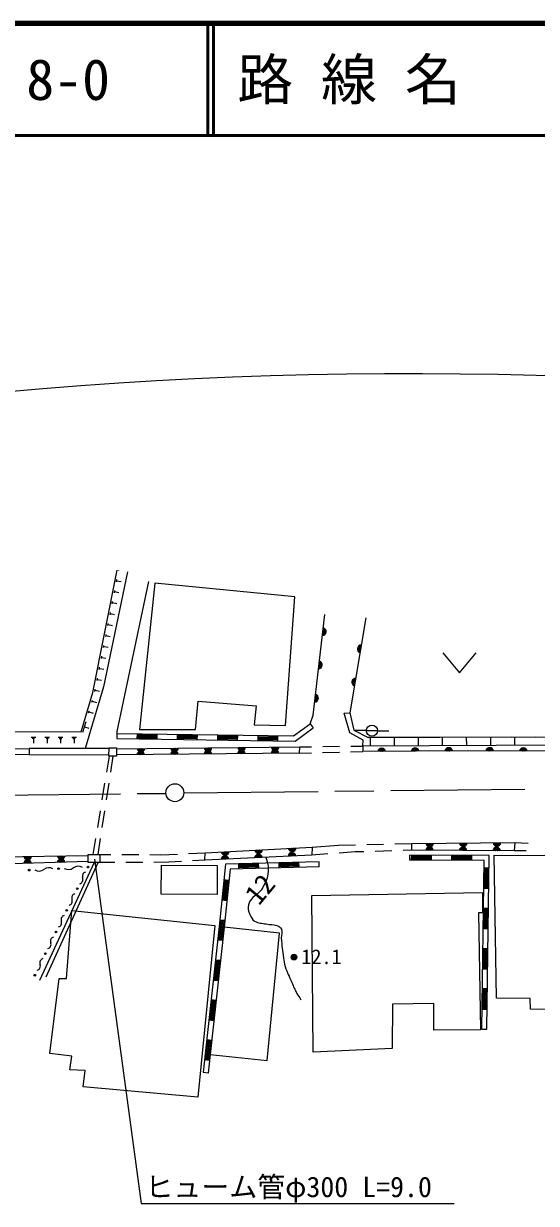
# Model space of a CAD drawing. Units: millimetres, scale not verified. Extents: x 40000 to 680000, y 20000 to 380000.
# Drawn here: x 161280 to 207128, y 274420 to 380000 of the extents above; entities that cross this region are included whole.
import ezdxf
from ezdxf.enums import TextEntityAlignment as Align

# ---------------------------------------------------------------- set-up
doc = ezdxf.new("R2010")
doc.units = ezdxf.units.MM
doc.header["$LTSCALE"] = 1000
doc.linetypes.add('CHAIN', pattern=[18.5, 12, -1.5, 3.5, -1.5])
for name, color, linetype, lineweight in [('M-BGD', 7, 'Continuous', 13), ('M-BMK', 2, 'CHAIN', 13), ('M-BMK-SRVR', 3, 'Continuous', 13), ('M-STR-HTXT', 7, 'Continuous', 13), ('M-TTL', 2, 'Continuous', 140), ('M-TTL-LINE', 7, 'Continuous', 50)]:
    doc.layers.add(name, color=color, linetype=linetype, lineweight=lineweight)
doc.layers.add('M-TTL-TXT', color=7, linetype='Continuous')
doc.styles.add('ＭＳ ゴシック', font='')
doc.styles.get('ＭＳ ゴシック').set_extended_font_data('MS Gothic')

msp = doc.modelspace()

# ---------------------------------------------------------------- linework, layer by layer
at = {"layer": 'M-BGD'}
for p, q in [((169780, 331029), (169787, 331063)), ((169587, 330048), (169625, 330244)), ((169606, 330146), (169998, 330069)), ((185531, 328690), (173013, 329926)), ((169393, 329067), (169432, 329263)), ((169412, 329165), (169805, 329088)), ((169005, 327105), (169044, 327301)), ((169199, 328086), (169238, 328282)), ((169218, 328184), (169611, 328107)), ((168811, 326124), (168850, 326320)), ((169025, 327203), (169417, 327126)), ((191887, 326808), (190459, 318314)), ((168618, 325143), (168656, 325339)), ((168637, 325241), (169030, 325164)), ((168831, 326222), (169223, 326145)), ((168424, 324162), (168463, 324358)), ((168443, 324260), (168836, 324183)), ((168230, 323181), (168269, 323377)), ((168250, 323279), (168642, 323201)), ((198752, 323705), (200252, 321905)), ((200252, 321905), (201752, 323705)), ((168036, 322200), (168075, 322396)), ((168056, 322298), (168448, 322220)), ((167843, 321219), (167881, 321415)), ((167862, 321317), (168254, 321239)), ((167649, 320238), (167688, 320434)), ((167668, 320336), (168061, 320258)), ((167378, 319276), (167435, 319467)), ((167406, 319372), (167790, 319258)), ((167093, 318317), (167150, 318509)), ((167122, 318413), (167505, 318299)), ((190459, 318314), (190814, 316766)), ((166582, 316591), (166866, 317550)), ((166724, 317071), (167107, 316957)), ((185421, 316249), (186910, 317338)), ((185565, 315797), (187175, 316975)), ((186910, 317338), (187175, 316975)), ((190814, 316766), (192095, 316125)), ((191922, 316732), (190922, 316745)), ((149058, 316706), (166437, 316634)), ((161944, 316153), (162376, 316151)), ((162051, 316044), (162268, 316043)), ((162160, 316044), (162158, 315611)), ((163176, 316148), (163609, 316146)), ((163284, 316039), (163500, 316038)), ((163392, 316039), (163390, 315606)), ((164361, 316143), (164794, 316141)), ((164469, 316034), (164685, 316033)), ((164577, 316034), (164575, 315601)), ((165578, 316138), (166011, 316136)), ((165686, 316029), (165902, 316028)), ((165794, 316029), (165792, 315596)), ((169620, 316484), (169613, 316034)), ((169613, 316034), (185565, 315797)), ((169620, 316484), (185421, 316249)), ((171420, 316457), (171413, 316007)), ((171414, 316097), (173214, 316071)), ((171416, 316187), (173216, 316160)), ((171417, 316277), (173217, 316250)), ((171418, 316367), (173218, 316340)), ((173213, 315981), (173220, 316430)), ((175019, 316404), (175013, 315954)), ((175014, 316044), (176814, 316017)), ((175015, 316134), (176815, 316107)), ((175017, 316224), (176816, 316197)), ((175018, 316314), (176818, 316287)), ((176812, 315927), (176819, 316377)), ((178619, 316350), (178612, 315900)), ((178614, 315990), (180413, 315964)), ((178615, 316080), (180415, 316054)), ((178616, 316170), (180416, 316144)), ((178618, 316260), (180417, 316234)), ((180412, 315874), (180419, 316324)), ((182219, 316297), (182212, 315847)), ((182213, 315937), (184013, 315910)), ((182215, 316027), (184014, 316000)), ((182216, 316117), (184016, 316090)), ((182217, 316207), (184017, 316180)), ((184012, 315820), (184018, 316270)), ((191602, 315349), (191646, 315886)), ((191922, 316725), (192922, 316725)), ((207083, 316158), (192079, 316101)), ((192295, 315352), (192292, 316102)), ((192922, 316716), (193922, 316697)), ((193367, 316106), (193367, 316131)), ((194445, 315360), (194442, 316110)), ((195517, 316114), (195517, 316140)), ((196595, 315368), (196592, 316118)), ((197667, 316122), (197667, 316149)), ((198745, 315377), (198742, 316127)), ((199817, 316131), (199817, 316157)), ((200895, 315385), (200892, 316135)), ((201967, 316139), (201967, 316166)), ((203045, 315393), (203042, 316143)), ((204117, 316147), (204117, 316175)), ((205195, 315401), (205192, 316151)), ((206267, 316155), (206267, 316166)), ((168916, 315117), (161784, 315143)), ((185916, 314722), (169584, 314550)), ((169589, 315114), (185959, 315277)), ((185959, 315277), (185916, 314722)), ((185916, 314722), (187014, 314747)), ((185959, 315277), (187031, 315291)), ((188014, 314771), (189513, 314806)), ((188031, 315304), (189530, 315323)), ((190513, 314829), (191611, 314854)), ((190530, 315336), (191602, 315349)), ((211645, 315426), (191602, 315349)), ((191602, 315349), (191611, 314854)), ((161773, 314590), (168910, 314576)), ((168713, 313009), (168948, 314455)), ((169266, 314452), (169045, 313011)), ((168311, 310542), (168552, 312022)), ((168893, 312022), (168666, 310540)), ((167909, 308074), (168150, 309555)), ((168514, 309551), (168287, 308069)), ((167512, 305641), (167748, 307087)), ((168136, 307080), (167915, 305639)), ((187079, 306309), (189421, 306483)), ((189421, 306483), (190962, 306517)), ((191962, 306539), (193461, 306572)), ((194461, 306594), (196002, 306628)), ((205197, 306713), (206398, 306671)), ((168086, 305638), (169068, 305636)), ((170068, 305634), (171568, 305631)), ((172568, 305629), (173549, 305627)), ((173549, 305627), (175033, 305687)), ((176032, 305727), (177515, 305787)), ((177496, 305132), (176381, 305067)), ((188492, 305700), (187060, 305597)), ((190920, 305874), (189489, 305772)), ((191705, 305896), (190920, 305874)), ((194204, 305966), (192705, 305924)), ((195988, 306016), (195204, 305994)), ((195823, 305130), (195825, 305580)), ((202460, 305101), (195823, 305130)), ((202917, 305549), (195825, 305580)), ((195947, 305579), (195946, 305129)), ((197746, 305301), (195946, 305309)), ((197746, 305211), (195946, 305219)), ((197747, 305481), (195947, 305489)), ((197747, 305391), (195947, 305399)), ((197745, 305121), (197747, 305571)), ((199547, 305564), (199545, 305114)), ((201346, 305286), (199546, 305294)), ((201346, 305196), (199546, 305204)), ((201347, 305466), (199547, 305474)), ((201347, 305376), (199547, 305384)), ((201345, 305106), (201347, 305556)), ((202687, 290011), (202917, 305549)), ((206221, 305971), (205154, 305973)), ((167594, 304924), (162704, 294370)), ((163290, 294705), (167946, 304922)), ((169426, 304926), (168083, 304922)), ((171926, 304936), (170426, 304930)), ((174268, 304944), (172926, 304939)), ((175383, 305009), (174268, 304944)), ((179326, 304782), (178779, 299185)), ((179735, 304342), (179226, 299138)), ((187694, 304991), (179326, 304782)), ((187705, 304541), (179735, 304342)), ((180496, 304811), (180508, 304361)), ((182298, 304766), (180499, 304721)), ((182300, 304676), (180501, 304631)), ((182303, 304586), (180503, 304541)), ((182305, 304496), (180505, 304451)), ((182307, 304406), (182296, 304856)), ((184095, 304901), (184107, 304451)), ((185897, 304856), (184098, 304811)), ((185899, 304766), (184100, 304721)), ((185902, 304676), (184102, 304631)), ((185904, 304586), (184104, 304541)), ((185906, 304496), (185895, 304946)), ((187705, 304541), (187694, 304991)), ((202237, 290017), (202460, 305101)), ((202900, 304409), (202450, 304416)), ((202513, 302615), (202540, 304414)), ((202603, 302613), (202630, 304413)), ((202693, 302612), (202720, 304412)), ((202783, 302611), (202810, 304410)), ((179277, 303354), (179102, 301563)), ((179635, 303319), (179187, 303363)), ((179367, 303346), (179191, 301554)), ((179456, 303337), (179281, 301545)), ((179546, 303328), (179371, 301537)), ((202423, 302616), (202873, 302609)), ((179012, 301572), (179460, 301528)), ((202847, 300809), (202397, 300816)), ((202460, 299015), (202487, 300815)), ((202550, 299014), (202577, 300813)), ((202640, 299012), (202667, 300812)), ((202730, 299011), (202757, 300811)), ((178779, 299185), (177518, 287810)), ((179226, 299138), (177966, 287760)), ((178868, 299176), (178736, 297980)), ((178825, 297970), (178958, 299166)), ((179285, 299736), (178837, 299780)), ((178868, 299176), (178927, 299771)), ((179047, 299157), (178915, 297961)), ((179016, 299763), (178958, 299166)), ((179004, 297951), (179137, 299148)), ((179047, 299157), (179106, 299754)), ((179195, 299745), (179137, 299148)), ((202370, 299016), (202820, 299010)), ((179094, 297941), (178646, 297990)), ((202793, 297210), (202343, 297217)), ((202407, 295415), (202433, 297215)), ((202497, 295414), (202523, 297214)), ((202587, 295413), (202613, 297213)), ((202677, 295411), (202703, 297211)), ((178538, 296191), (178339, 294402)), ((178627, 296181), (178429, 294392)), ((178895, 296152), (178448, 296201)), ((178716, 296172), (178518, 294382)), ((178806, 296162), (178608, 294373)), ((202317, 295417), (202767, 295410)), ((178250, 294412), (178697, 294363)), ((202740, 293610), (202290, 293617)), ((202354, 291816), (202380, 293616)), ((202444, 291814), (202470, 293614)), ((202534, 291813), (202560, 293613)), ((202624, 291812), (202650, 293612)), ((178141, 292613), (177943, 290824)), ((178231, 292603), (178032, 290814)), ((178499, 292574), (178052, 292623)), ((178320, 292593), (178122, 290804)), ((178409, 292583), (178211, 290794)), ((202264, 291817), (202714, 291810)), ((177853, 290834), (178301, 290785)), ((202237, 290017), (202687, 290011)), ((177608, 287800), (177745, 289035)), ((178102, 288995), (177655, 289045)), ((177834, 289025), (177697, 287790)), ((177787, 287780), (177924, 289015)), ((178013, 289005), (177876, 287770)), ((177518, 287810), (177331, 286130)), ((177904, 287206), (177457, 287256)), ((177608, 287800), (177546, 287246)), ((177636, 287236), (177697, 287790)), ((177787, 287780), (177725, 287226)), ((177966, 287760), (177778, 286080)), ((177814, 287216), (177876, 287770)), ((177778, 286080), (177331, 286130))]:
    msp.add_line(p, q, dxfattribs=at)
for points in [[(166437, 316634), (167474, 320128), (169639, 331092)], [(170579, 330932), (168420, 320657), (166785, 315124)], [(172441, 330085), (169626, 316652), (169604, 316019)], [(173013, 329926), (171646, 316837), (176641, 316837), (176895, 319377), (182060, 318954), (181890, 317260), (184684, 317176), (185531, 328690)], [(186910, 317338), (187163, 318099), (188207, 327117)], [(191646, 315886), (190436, 316526), (189938, 318277), (190459, 318314)], [(192095, 316125), (204936, 316179), (211645, 316115)], [(145297, 314336), (150397, 314900), (161784, 315143)], [(161784, 315143), (161773, 314590), (153942, 314461), (150224, 314076), (145374, 313481)], [(264542, 310241), (264502, 309860), (256075, 310881), (251556, 311363), (245803, 311890), (238198, 312690), (223723, 314067), (218114, 314644), (214810, 314911), (210936, 314879), (200977, 314911), (191611, 314854)], [(167049, 305010), (159210, 304781), (159218, 305427), (167052, 305566)]]:
    msp.add_lwpolyline(points, dxfattribs=at)
for points in [[(168916, 315199), (169590, 315193), (169583, 314449), (168909, 314455)], [(187060, 305597), (177496, 305132), (177515, 305787), (187079, 306309)], [(205154, 305973), (195988, 306016), (196002, 306628), (205197, 306713)], [(167052, 305643), (168086, 305638), (168083, 304922), (167049, 304926)], [(203367, 305596), (210435, 305558), (210443, 298961), (212151, 298961), (212934, 301893), (214030, 301822), (214257, 303046), (217438, 302320), (217239, 301253), (225351, 299289), (224807, 295953), (224010, 296237), (223512, 294914), (224651, 294402), (223056, 290616), (222174, 291043), (221285, 288894), (217243, 290018), (213514, 291769), (206604, 291797), (206561, 292765), (203572, 292793)], [(173599, 304681), (178595, 304663), (178586, 302067), (173590, 302085)], [(202309, 302257), (202315, 300429), (201955, 300429), (202117, 289949), (197971, 289921), (197952, 292312), (194256, 292264), (194225, 288269), (187171, 287950), (187045, 301968)], [(165605, 300631), (178388, 299302), (176856, 283930), (166593, 284859), (166777, 286300), (165416, 286364), (165592, 287597), (163623, 287821), (164450, 294542), (165114, 294533)], [(179226, 299138), (177966, 287760), (183048, 287197), (184159, 298592)]]:
    msp.add_lwpolyline(points, close=True, dxfattribs=at)
for centre, radius in [((192422, 316725), 500), ((161779, 304243), 75), ((164406, 304379), 75), ((167033, 304515), 75), ((167033, 304515), 75), ((166082, 302580), 75), ((165131, 300645), 75), ((164180, 298710), 75), ((163228, 296775), 75), ((185458, 296453), 250), ((185458, 296453), 204), ((185458, 296453), 159), ((185458, 296453), 114), ((185458, 296453), 68.2), ((185458, 296453), 22.7), ((162277, 294840), 75)]:
    msp.add_circle(centre, radius, dxfattribs=at)
for centre, radius, start, end in [((187976, 325594), 354, 272.19777, 74.60295), ((187976, 325594), 283, 274.42181, 72.37891), ((187976, 325594), 212, 278.16814, 68.63258), ((187976, 325594), 142, 285.87987, 60.92085), ((187976, 325594), 100, 296.19753, 50.60319), ((191475, 324031), 354, 89.25629, 251.66147), ((191475, 324031), 283, 91.48033, 249.43743), ((191475, 324031), 212, 95.22666, 245.69111), ((191475, 324031), 142, 102.93839, 237.97938), ((191475, 324031), 100, 113.25605, 227.66171), ((187631, 322614), 354, 272.19777, 74.60295), ((187631, 322614), 283, 274.42181, 72.37891), ((187631, 322614), 212, 278.16814, 68.63258), ((187631, 322614), 142, 285.87987, 60.92085), ((187631, 322614), 100, 296.19753, 50.60319), ((190977, 321072), 354, 89.25629, 251.66147), ((190977, 321072), 283, 91.48033, 249.43743), ((190977, 321072), 212, 95.22666, 245.69111), ((190977, 321072), 142, 102.93839, 237.97938), ((190977, 321072), 100, 113.25605, 227.66171), ((187286, 319634), 354, 272.19777, 74.60295), ((187286, 319634), 283, 274.42181, 72.37891), ((187286, 319634), 212, 278.16814, 68.63258), ((187286, 319634), 142, 285.87987, 60.92085), ((187286, 319634), 100, 296.19753, 50.60319), ((171751, 314519), 354, 9.4007, 171.80588), ((171774, 315190), 354, 189.36884, 351.77402), ((171751, 314519), 283, 11.62474, 169.58184), ((171774, 315190), 283, 191.59288, 349.54998), ((171751, 314519), 212, 15.37106, 165.83551), ((171774, 315190), 212, 195.33921, 345.80366), ((171751, 314519), 142, 23.08279, 158.12378), ((171774, 315190), 142, 203.05094, 338.09193), ((171774, 315190), 100, 213.3686, 327.77427), ((174751, 314550), 354, 9.4007, 171.80588), ((174774, 315220), 354, 189.36884, 351.77402), ((174751, 314550), 283, 11.62474, 169.58184), ((174774, 315220), 283, 191.59288, 349.54998), ((174751, 314550), 212, 15.37106, 165.83551), ((174774, 315220), 212, 195.33921, 345.80366), ((174751, 314550), 142, 23.08279, 158.12378), ((174774, 315220), 142, 203.05094, 338.09193), ((174751, 314550), 100, 33.40046, 147.80612), ((174774, 315220), 100, 213.3686, 327.77427), ((177751, 314582), 354, 9.4007, 171.80588), ((177773, 315250), 354, 189.36884, 351.77402), ((177751, 314582), 283, 11.62474, 169.58184), ((177773, 315250), 283, 191.59288, 349.54998), ((177751, 314582), 212, 15.37106, 165.83551), ((177773, 315250), 212, 195.33921, 345.80366), ((177751, 314582), 142, 23.08279, 158.12378), ((177773, 315250), 142, 203.05094, 338.09193), ((177751, 314582), 100, 33.40046, 147.80612), ((177773, 315250), 100, 213.3686, 327.77427), ((180750, 314613), 354, 9.4007, 171.80588), ((180773, 315279), 354, 189.36884, 351.77402), ((180750, 314613), 283, 11.62474, 169.58184), ((180773, 315279), 283, 191.59288, 349.54998), ((180750, 314613), 212, 15.37106, 165.83551), ((180773, 315279), 212, 195.33921, 345.80366), ((180750, 314613), 142, 23.08279, 158.12378), ((180773, 315279), 142, 203.05094, 338.09193), ((180750, 314613), 100, 33.40046, 147.80612), ((180773, 315279), 100, 213.3686, 327.77427), ((183750, 314645), 354, 9.4007, 171.80588), ((183773, 315309), 354, 189.36884, 351.77402), ((183750, 314645), 283, 11.62474, 169.58184), ((183773, 315309), 283, 191.59288, 349.54998), ((183750, 314645), 212, 15.37106, 165.83551), ((183773, 315309), 212, 195.33921, 345.80366), ((183750, 314645), 142, 23.08279, 158.12378), ((183773, 315309), 142, 203.05094, 338.09193), ((183750, 314645), 100, 33.40046, 147.80612), ((183773, 315309), 100, 213.3686, 327.77427), ((193294, 314810), 354, 9.14115, 171.54632), ((193294, 314810), 283, 11.36518, 169.32229), ((193294, 314810), 212, 15.11151, 165.57596), ((193294, 314810), 142, 22.82324, 157.86423), ((193294, 314810), 100, 33.1409, 147.54657), ((196294, 314828), 354, 9.14115, 171.54632), ((196294, 314828), 283, 11.36518, 169.32229), ((196294, 314828), 212, 15.11151, 165.57596), ((196294, 314828), 142, 22.82324, 157.86423), ((196294, 314828), 100, 33.1409, 147.54657), ((199294, 314846), 354, 9.14115, 171.54632), ((199294, 314846), 283, 11.36518, 169.32229), ((199294, 314846), 212, 15.11151, 165.57596), ((199294, 314846), 142, 22.82324, 157.86423), ((199294, 314846), 100, 33.1409, 147.54657), ((202956, 314850), 354, 8.61318, 171.01836), ((202956, 314850), 283, 10.83722, 168.79432), ((202956, 314850), 212, 14.58355, 165.04799), ((202956, 314850), 142, 22.29528, 157.33626), ((202956, 314850), 100, 32.61294, 147.0186), ((205956, 314840), 354, 8.61318, 171.01836), ((205956, 314840), 283, 10.83722, 168.79432), ((205956, 314840), 212, 14.58355, 165.04799), ((205956, 314840), 142, 22.29528, 157.33626), ((205956, 314840), 100, 32.61294, 147.0186), ((171751, 314519), 100, 33.40046, 147.80612), ((185290, 306266), 354, 191.92057, 354.32575), ((185290, 306266), 283, 194.14461, 352.10171), ((185290, 306266), 212, 197.89094, 348.35538), ((185290, 306266), 142, 205.60267, 340.64366), ((185290, 306266), 100, 215.92033, 330.32599), ((197571, 305954), 354, 8.53051, 170.93569), ((197599, 306697), 354, 189.32955, 351.73473), ((197571, 305954), 283, 10.75455, 168.71165), ((197599, 306697), 283, 191.55359, 349.51069), ((197599, 306697), 212, 195.29992, 345.76437), ((197599, 306697), 142, 203.01165, 338.05264), ((197599, 306697), 100, 213.32931, 327.73498), ((200571, 305940), 354, 8.53051, 170.93569), ((200599, 306725), 354, 189.32955, 351.73473), ((200571, 305940), 283, 10.75455, 168.71165), ((200599, 306725), 283, 191.55359, 349.51069), ((200599, 306725), 212, 195.29992, 345.76437), ((200599, 306725), 142, 203.01165, 338.05264), ((200599, 306725), 100, 213.32931, 327.73498), ((203571, 305927), 354, 8.53051, 170.93569), ((203599, 306753), 354, 189.32955, 351.73473), ((203571, 305927), 283, 10.75455, 168.71165), ((203599, 306753), 283, 191.55359, 349.51069), ((203599, 306753), 212, 195.29992, 345.76437), ((203599, 306753), 142, 203.01165, 338.05264), ((203599, 306753), 100, 213.32931, 327.73498), ((161632, 304798), 354, 10.46533, 172.8705), ((161634, 305524), 354, 189.81857, 352.22375), ((161634, 305524), 283, 192.04261, 349.99971), ((161634, 305524), 212, 195.78893, 346.25338), ((161634, 305524), 142, 203.50066, 338.54165), ((161634, 305524), 100, 213.81833, 328.22399), ((164631, 304885), 354, 10.46533, 172.8705), ((164634, 305577), 354, 189.81857, 352.22375), ((164631, 304885), 283, 12.68937, 170.64647), ((164634, 305577), 283, 192.04261, 349.99971), ((164634, 305577), 212, 195.78893, 346.25338), ((164634, 305577), 142, 203.50066, 338.54165), ((164634, 305577), 100, 213.81833, 328.22399), ((179285, 305165), 354, 11.58043, 173.98561), ((179299, 305939), 354, 191.92057, 354.32575), ((179285, 305165), 283, 13.80447, 171.76157), ((179299, 305939), 283, 194.14461, 352.10171), ((179285, 305165), 212, 17.5508, 168.01524), ((179299, 305939), 212, 197.89094, 348.35538), ((179285, 305165), 142, 25.26253, 160.30352), ((179299, 305939), 142, 205.60267, 340.64366), ((179285, 305165), 100, 35.58019, 149.98585), ((179299, 305939), 100, 215.92033, 330.32599), ((182281, 305311), 354, 11.58043, 173.98561), ((182294, 306102), 354, 191.92057, 354.32575), ((182281, 305311), 283, 13.80447, 171.76157), ((182294, 306102), 283, 194.14461, 352.10171), ((182281, 305311), 212, 17.5508, 168.01524), ((182294, 306102), 212, 197.89094, 348.35538), ((182281, 305311), 142, 25.26253, 160.30352), ((182294, 306102), 142, 205.60267, 340.64366), ((182281, 305311), 100, 35.58019, 149.98585), ((182294, 306102), 100, 215.92033, 330.32599), ((185277, 305456), 354, 11.58043, 173.98561), ((185277, 305456), 283, 13.80447, 171.76157), ((185277, 305456), 212, 17.5508, 168.01524), ((185277, 305456), 142, 25.26253, 160.30352), ((185277, 305456), 100, 35.58019, 149.98585), ((197571, 305954), 212, 14.50087, 164.96532), ((197571, 305954), 142, 22.2126, 157.25359), ((197571, 305954), 100, 32.53026, 146.93593), ((200571, 305940), 212, 14.50087, 164.96532), ((200571, 305940), 142, 22.2126, 157.25359), ((200571, 305940), 100, 32.53026, 146.93593), ((203571, 305927), 212, 14.50087, 164.96532), ((203571, 305927), 142, 22.2126, 157.25359), ((203571, 305927), 100, 32.53026, 146.93593), ((161632, 304798), 283, 12.68937, 170.64647), ((161632, 304798), 212, 16.43569, 166.90014), ((161632, 304798), 142, 24.14742, 159.18841), ((161632, 304798), 100, 34.46508, 148.87075), ((162655, 304891), 727, 238.85461, 307.05792), ((163531, 303731), 727, 58.85461, 127.05792), ((164631, 304885), 212, 16.43569, 166.90014), ((164631, 304885), 142, 24.14742, 159.18841), ((164631, 304885), 100, 34.46508, 148.87075), ((165281, 305027), 727, 238.85461, 307.05792), ((166157, 303867), 727, 58.85461, 127.05792), ((166186, 303408), 397, 287.04828, 20.60178), ((166928, 303687), 397, 107.04828, 200.60178), ((165977, 301752), 397, 107.04828, 200.60178), ((165235, 301473), 397, 287.04828, 20.60178), ((165026, 299817), 397, 107.04828, 200.60178), ((164284, 299538), 397, 287.04828, 20.60178), ((163333, 297603), 397, 287.04828, 20.60178), ((164075, 297882), 397, 107.04828, 200.60178), ((162382, 295668), 397, 287.04828, 20.60178), ((163124, 295947), 397, 107.04828, 200.60178)]:
    msp.add_arc(centre, radius, start, end, dxfattribs=at)
msp.add_open_spline([(182934, 305361), (183105, 304851), (183171, 304604), (183148, 304109), (183120, 303527), (182935, 303215), (182664, 302700), (182298, 302004), (181583, 301908), (181383, 301148), (181295, 300817), (181389, 300601), (181511, 300280), (181613, 300012), (181695, 299836), (181938, 299682), (182291, 299459), (182567, 299508), (182977, 299426), (183346, 299352), (183583, 299431), (183930, 299284), (184118, 299205), (184247, 299136), (184330, 298950), (184453, 298672), (184306, 298476), (184323, 298172), (184363, 297468), (184406, 297074), (184523, 296378), (184572, 296083), (184573, 295910), (184668, 295625), (184859, 295053), (185015, 294751), (185258, 294199), (185431, 293806), (185507, 293574), (185723, 293203), (185851, 292982), (185899, 292903), (186074, 292652)], degree=3, knots=[0, 0, 0, 0, 1, 1, 1, 2, 2, 2, 3, 3, 3, 4, 4, 4, 5, 5, 5, 6, 6, 6, 7, 7, 7, 8, 8, 8, 9, 9, 9, 10, 10, 10, 11, 11, 11, 12, 12, 12, 13, 13, 13, 14, 14, 14, 14], dxfattribs=at)
at = {"layer": 'M-BMK'}
for p, q in [((175606, 311164), (207173, 311494)), ((157944, 310944), (174008, 311115))]:
    msp.add_line(p, q, dxfattribs=at)
at = {"layer": 'M-BMK-SRVR'}
msp.add_circle((174806, 311171), 800, dxfattribs=at)
at = {"layer": 'M-STR-HTXT'}
msp.add_lwpolyline([(167622, 305227), (171793, 274420), (199785, 274420)], dxfattribs=at)
msp.add_arc((195628, -45842), 394510, 66.16683, 97.71667, dxfattribs=at)
at = {"layer": 'M-TTL'}
msp.add_line((680000, 380000), (40000, 380000), dxfattribs=at)
at = {"layer": 'M-TTL-LINE'}
for p, q in [((177750, 380000), (177750, 370000)), ((178250, 380000), (178250, 370000)), ((40000, 370000), (680000, 370000))]:
    msp.add_line(p, q, dxfattribs=at)

# ---------------------------------------------------------------- texts
at = {"layer": 'M-BGD', "style": 'ＭＳ ゴシック'}
msp.add_text('12', height=1833, rotation=50.29, dxfattribs=at).set_placement((182742, 300648), align=Align.BOTTOM_LEFT)
msp.add_text('12.1', height=1320, dxfattribs=at).set_placement((186118, 295442), align=Align.BOTTOM_LEFT)
at = {"layer": 'M-STR-HTXT', "style": 'ＭＳ ゴシック'}
msp.add_text('ヒューム管φ300 L=9.0', height=1833, dxfattribs=at).set_placement((184978, 275897), align=Align.MIDDLE_CENTER)
at = {"layer": 'M-TTL-TXT', "style": 'ＭＳ ゴシック'}
for s, p in [('路 線 名', (180380, 375000)), ('8-0', (161521, 375000))]:
    msp.add_text(s, height=3666, dxfattribs=at).set_placement(p, align=Align.MIDDLE_LEFT)

doc.saveas('drawing.dxf')
